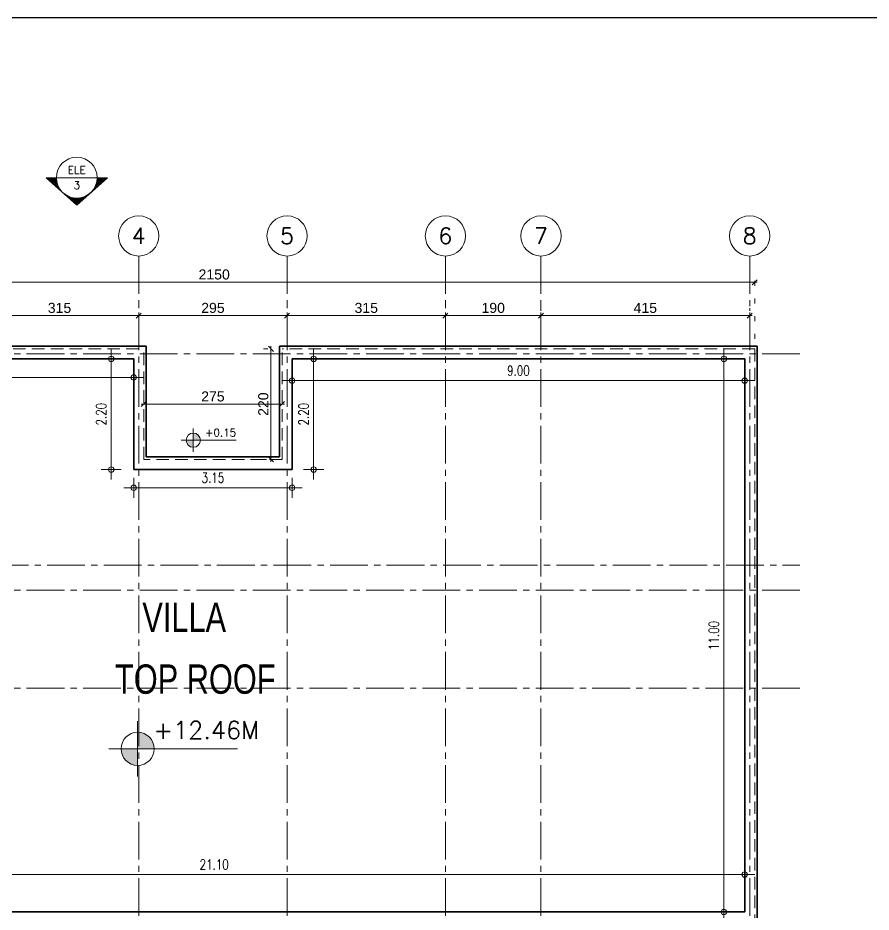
# Model space of a CAD drawing. Header units: millimetres. Extents: x -11627 to -10952, y 10244 to 10588.
# Drawn here: x -11176.28 to -11159.31, y 10461.22 to 10479.01 of the extents above; entities that cross this region are included whole.
import ezdxf
from ezdxf.enums import TextEntityAlignment as Align

# ---------------------------------------------------------------- set-up
doc = ezdxf.new("R2010")
doc.units = ezdxf.units.MM
doc.header["$PDMODE"] = 35
for name, pattern in [('DOT', [0.25, 0, -0.25]), ('GROUND FLOOR XREF - option 3$0$FATHER FR$0$CENTER2', [1.125, 0.75, -0.125, 0.125, -0.125]), ('HIDDEN', [0.375, 0.25, -0.125])]:
    doc.linetypes.add(name, pattern=pattern)
doc.layers.get('0').update_dxf_attribs({"lineweight": 5})
doc.layers.get('DEFPOINTS').update_dxf_attribs({"lineweight": 5})
for name, color, linetype, lineweight in [('A-AXIS LINE', 8, 'GROUND FLOOR XREF - option 3$0$FATHER FR$0$CENTER2', 0), ('A-AXIS TEXT', 54, 'Continuous', 9), ('A-GEN DIMS INTERNAL', 86, 'Continuous', 5), ('A-LEVEL TAG', 23, 'Continuous', 9), ('A-STAIR HIDDEN', 251, 'HIDDEN', 9), ('A-TEXT', 3, 'Continuous', 13), ('BORDER A1', 7, 'Continuous', 100), ('CIRCLE', 57, 'Continuous', 5), ('DIM IN', 191, 'Continuous', 5), ('STAIR', 34, 'Continuous', 5), ('SYMBOLS LEVEL', 233, 'Continuous', 5), ('Title Block', 7, 'Continuous', 0), ('WALLS', 4, 'Continuous', 35)]:
    doc.layers.add(name, color=color, linetype=linetype, lineweight=lineweight)
doc.layers.add('A-SECTION LINE', color=230, linetype='GROUND FLOOR XREF - option 3$0$FATHER FR$0$CENTER2')
doc.styles.add('Axis-Circle', font='ROMANS.shx', dxfattribs={"height": 0.4})
doc.styles.add('GROUND FLOOR XREF - option 3$0$STYLE1', font='arial.ttf', dxfattribs={"height": 0.2})
doc.styles.add('Section-Numbers', font='ROMANS.shx', dxfattribs={"height": 0.1875})
doc.styles.add('SIMPLEX', font='romans.shx', dxfattribs={"width": 0.75})
doc.styles.add('T20-200', font='ROMANS.SHX', dxfattribs={"height": 0.4})
doc.dimstyles.new('D100', dxfattribs={"dimtxt": 0.2, "dimasz": 0.1, "dimexe": 0.18, "dimexo": 0.0625, "dimgap": 0.1, "dimtad": 1, "dimzin": 0, "dimdsep": 46, "dimtxsty": 'SIMPLEX', "dimblk": 'DOT1', "dimcen": 0.1, "dimse1": 1, "dimse2": 1, "dimclrd": 256, "dimclre": 256, "dimclrt": 256, "dimadec": 0, "dimazin": 0, "dimtfac": 5, "dimtix": 1, "dimtmove": 2, "dimatfit": 3, "dimfxl": 1, "dimtolj": 1, "dimtzin": 0, "dimlwd": -1, "dimlwe": -1, "dimarcsym": 0})
doc.dimstyles.new('DIM 100', dxfattribs={"dimtxt": 0.2, "dimasz": 0.1, "dimexe": 0.15, "dimexo": 0.2, "dimgap": 0.05, "dimtad": 1, "dimdec": 0, "dimlfac": 100, "dimzin": 1, "dimdsep": 46, "dimtxsty": 'GROUND FLOOR XREF - option 3$0$STYLE1', "dimblk": 'OBLIQUE', "dimcen": 0.02, "dimdle": 0.05, "dimclrd": 256, "dimclre": 6, "dimclrt": 3, "dimadec": 1, "dimazin": 0, "dimtfac": 0.9, "dimtdec": 0, "dimtix": 1, "dimtofl": 0, "dimtmove": 2, "dimatfit": 3, "dimldrblk": 'ARCHTICK', "dimfxl": 1, "dimtolj": 1, "dimtzin": 12, "dimlwd": -1, "dimlwe": -1, "dimarcsym": 0})

# ---------------------------------------------------------------- blocks, each defined once
blk = doc.blocks.new('ADM FRAME-A2')
at = {"layer": 'BORDER A1', "lineweight": 25}
blk.add_lwpolyline([(-58.529, 2.457), (-11.557, 2.457), (-11.557, 40.943), (-58.529, 40.943)], close=True, dxfattribs=at)
blk = doc.blocks.new('_Oblique')
at = {"color": 0, "linetype": 'ByBlock', "lineweight": -2}
blk.add_line((-0.5, -0.5), (0.5, 0.5), dxfattribs=at)
blk = doc.blocks.new('*D77')
at = {"layer": 'A-GEN DIMS INTERNAL', "color": 6, "linetype": 'DOT', "transparency": 16777216}
for p, q in [((-11171.311, 10472.426), (-11171.399, 10472.426)), ((-11171.335, 10470.226), (-11171.399, 10470.226))]:
    blk.add_line(p, q, dxfattribs=at)
at = {"layer": 'A-GEN DIMS INTERNAL', "transparency": 16777216}
blk.add_line((-11171.249, 10472.476), (-11171.249, 10470.176), dxfattribs=at)
at = {"layer": 'DEFPOINTS', "color": 0, "transparency": 16777216}
for p in [(-11171.111, 10472.426), (-11171.249, 10470.226), (-11171.135, 10470.226)]:
    blk.add_point(p, dxfattribs=at)
at = {"layer": 'A-GEN DIMS INTERNAL', "transparency": 16777216, "xscale": 0.1, "yscale": 0.1, "zscale": 0.1}
for p, rotation in [((-11171.249, 10472.426), 90), ((-11171.249, 10470.226), 270)]:
    blk.add_blockref('_Oblique', p, dxfattribs=dict(at, rotation=rotation))
at = {"layer": 'A-GEN DIMS INTERNAL', "color": 3, "transparency": 16777216, "insert": (-11171.401, 10471.326), "char_height": 0.2, "attachment_point": 5, "rotation": 90, "style": 'GROUND FLOOR XREF - option 3$0$STYLE1'}
blk.add_mtext('\\A1;220', dxfattribs=at)
blk = doc.blocks.new('_ArchTick')
at = {"color": 0, "linetype": 'ByBlock', "const_width": 0.15}
blk.add_lwpolyline([(-0.5, -0.5), (0.5, 0.5)], dxfattribs=at)
blk = doc.blocks.new('*D78')
at = {"layer": 'A-GEN DIMS INTERNAL', "color": 6, "linetype": 'DOT', "transparency": 16777216}
for p, q in [((-11173.778, 10471.526), (-11173.778, 10471.476)), ((-11171.028, 10471.526), (-11171.028, 10471.476))]:
    blk.add_line(p, q, dxfattribs=at)
at = {"layer": 'A-GEN DIMS INTERNAL', "transparency": 16777216}
blk.add_line((-11170.978, 10471.326), (-11173.828, 10471.326), dxfattribs=at)
at = {"layer": 'DEFPOINTS', "color": 0, "transparency": 16777216}
for p in [(-11173.778, 10471.326), (-11173.778, 10471.326), (-11171.028, 10471.326)]:
    blk.add_point(p, dxfattribs=at)
at = {"layer": 'A-GEN DIMS INTERNAL', "transparency": 16777216, "xscale": 0.1, "yscale": 0.1, "zscale": 0.1, "rotation": 180}
blk.add_blockref('_Oblique', (-11173.778, 10471.326), dxfattribs=at)
at = {"layer": 'A-GEN DIMS INTERNAL', "transparency": 16777216, "xscale": 0.1, "yscale": 0.1, "zscale": 0.1}
blk.add_blockref('_Oblique', (-11171.028, 10471.326), dxfattribs=at)
at = {"layer": 'A-GEN DIMS INTERNAL', "color": 3, "transparency": 16777216, "insert": (-11172.403, 10471.478), "char_height": 0.2, "attachment_point": 5, "style": 'GROUND FLOOR XREF - option 3$0$STYLE1'}
blk.add_mtext('\\A1;275', dxfattribs=at)
blk = doc.blocks.new('DDW')
at = {"layer": 'SYMBOLS LEVEL'}
h = blk.add_hatch(color=256, dxfattribs=at)
edge = h.paths.add_edge_path()
edge.add_line((-11621.43, 10035.1153), (-11621.43, 10034.9745))
edge.add_line((-11621.43, 10034.9745), (-11621.2892, 10034.9745))
edge.add_arc((-11621.43, 10034.9745), 0.1408, 0, 90)
edge = h.paths.add_edge_path()
edge.add_line((-11621.43, 10034.8337), (-11621.43, 10034.9745))
edge.add_line((-11621.43, 10034.9745), (-11621.5709, 10034.9745))
edge.add_arc((-11621.43, 10034.9745), 0.1408, 180, 270)
for p, q in [((-11621.43, 10034.7402), (-11621.43, 10035.2088)), ((-11621.6737, 10034.9745), (-11620.5802, 10034.9745))]:
    blk.add_line(p, q, dxfattribs=at)
blk.add_circle((-11621.43, 10034.9745), 0.1408, dxfattribs=at)
blk = doc.blocks.new('Axis-Circle')
at = {"color": 0}
blk.add_circle((0, 0), 0.4, dxfattribs=at)
at = {"color": 4, "style": 'Axis-Circle'}
blk.add_attdef('NO', text='', height=0.32, dxfattribs=at).set_placement((0, 0), align=Align.MIDDLE_CENTER)
blk = doc.blocks.new('*D681')
at = {"layer": 'A-GEN DIMS INTERNAL', "transparency": 16777216}
blk.add_line((-11396.337, 10473.751), (-11374.737, 10473.751), dxfattribs=at)
at = {"layer": 'A-GEN DIMS INTERNAL', "color": 6, "linetype": 'DOT', "transparency": 16777216}
for p, q in [((-11396.287, 10472.626), (-11396.287, 10473.901)), ((-11374.787, 10472.626), (-11374.787, 10473.901))]:
    blk.add_line(p, q, dxfattribs=at)
at = {"layer": 'DEFPOINTS', "color": 0, "transparency": 16777216}
for p in [(-11374.787, 10473.751), (-11396.287, 10472.426), (-11374.787, 10472.426)]:
    blk.add_point(p, dxfattribs=at)
at = {"layer": 'A-GEN DIMS INTERNAL', "transparency": 16777216, "xscale": 0.1, "yscale": 0.1, "zscale": 0.1, "rotation": 180}
blk.add_blockref('_Oblique', (-11396.287, 10473.751), dxfattribs=at)
at = {"layer": 'A-GEN DIMS INTERNAL', "transparency": 16777216, "xscale": 0.1, "yscale": 0.1, "zscale": 0.1}
blk.add_blockref('_Oblique', (-11374.787, 10473.751), dxfattribs=at)
at = {"layer": 'A-GEN DIMS INTERNAL', "color": 3, "transparency": 16777216, "insert": (-11385.537, 10473.904), "char_height": 0.2, "attachment_point": 5, "style": 'GROUND FLOOR XREF - option 3$0$STYLE1'}
blk.add_mtext('\\A1;2150', dxfattribs=at)
blk = doc.blocks.new('*D682')
at = {"layer": 'A-GEN DIMS INTERNAL', "color": 6, "linetype": 'DOT', "transparency": 16777216}
for p, q in [((-11379.038, 10473.185), (-11379.038, 10473.237)), ((-11374.887, 10473.185), (-11374.887, 10473.237))]:
    blk.add_line(p, q, dxfattribs=at)
at = {"layer": 'A-GEN DIMS INTERNAL', "transparency": 16777216}
blk.add_line((-11374.837, 10473.087), (-11379.088, 10473.087), dxfattribs=at)
at = {"layer": 'DEFPOINTS', "color": 0, "transparency": 16777216}
for p in [(-11379.038, 10473.087), (-11379.038, 10472.985), (-11374.887, 10472.985)]:
    blk.add_point(p, dxfattribs=at)
at = {"layer": 'A-GEN DIMS INTERNAL', "transparency": 16777216, "xscale": 0.1, "yscale": 0.1, "zscale": 0.1, "rotation": 180}
blk.add_blockref('_Oblique', (-11379.038, 10473.087), dxfattribs=at)
at = {"layer": 'A-GEN DIMS INTERNAL', "transparency": 16777216, "xscale": 0.1, "yscale": 0.1, "zscale": 0.1}
blk.add_blockref('_Oblique', (-11374.887, 10473.087), dxfattribs=at)
at = {"layer": 'A-GEN DIMS INTERNAL', "color": 3, "transparency": 16777216, "insert": (-11376.963, 10473.239), "char_height": 0.2, "attachment_point": 5, "style": 'GROUND FLOOR XREF - option 3$0$STYLE1'}
blk.add_mtext('\\A1;415', dxfattribs=at)
blk = doc.blocks.new('*D683')
at = {"layer": 'A-GEN DIMS INTERNAL', "color": 6, "linetype": 'DOT', "transparency": 16777216}
for p, q in [((-11380.938, 10473.287), (-11380.938, 10473.237)), ((-11379.038, 10473.287), (-11379.038, 10473.237))]:
    blk.add_line(p, q, dxfattribs=at)
at = {"layer": 'A-GEN DIMS INTERNAL', "transparency": 16777216}
blk.add_line((-11378.988, 10473.087), (-11380.988, 10473.087), dxfattribs=at)
at = {"layer": 'DEFPOINTS', "color": 0, "transparency": 16777216}
for p in [(-11380.938, 10473.087), (-11380.938, 10473.087), (-11379.038, 10473.087)]:
    blk.add_point(p, dxfattribs=at)
at = {"layer": 'A-GEN DIMS INTERNAL', "transparency": 16777216, "xscale": 0.1, "yscale": 0.1, "zscale": 0.1, "rotation": 180}
blk.add_blockref('_Oblique', (-11380.938, 10473.087), dxfattribs=at)
at = {"layer": 'A-GEN DIMS INTERNAL', "transparency": 16777216, "xscale": 0.1, "yscale": 0.1, "zscale": 0.1}
blk.add_blockref('_Oblique', (-11379.038, 10473.087), dxfattribs=at)
at = {"layer": 'A-GEN DIMS INTERNAL', "color": 3, "transparency": 16777216, "insert": (-11379.988, 10473.239), "char_height": 0.2, "attachment_point": 5, "style": 'GROUND FLOOR XREF - option 3$0$STYLE1'}
blk.add_mtext('\\A1;190', dxfattribs=at)
blk = doc.blocks.new('*D684')
at = {"layer": 'A-GEN DIMS INTERNAL', "color": 6, "linetype": 'DOT', "transparency": 16777216}
for p, q in [((-11384.087, 10473.287), (-11384.087, 10473.237)), ((-11380.938, 10473.287), (-11380.938, 10473.237))]:
    blk.add_line(p, q, dxfattribs=at)
at = {"layer": 'A-GEN DIMS INTERNAL', "transparency": 16777216}
blk.add_line((-11380.888, 10473.087), (-11384.137, 10473.087), dxfattribs=at)
at = {"layer": 'DEFPOINTS', "color": 0, "transparency": 16777216}
for p in [(-11384.087, 10473.087), (-11384.087, 10473.087), (-11380.938, 10473.087)]:
    blk.add_point(p, dxfattribs=at)
at = {"layer": 'A-GEN DIMS INTERNAL', "transparency": 16777216, "xscale": 0.1, "yscale": 0.1, "zscale": 0.1, "rotation": 180}
blk.add_blockref('_Oblique', (-11384.087, 10473.087), dxfattribs=at)
at = {"layer": 'A-GEN DIMS INTERNAL', "transparency": 16777216, "xscale": 0.1, "yscale": 0.1, "zscale": 0.1}
blk.add_blockref('_Oblique', (-11380.938, 10473.087), dxfattribs=at)
at = {"layer": 'A-GEN DIMS INTERNAL', "color": 3, "transparency": 16777216, "insert": (-11382.513, 10473.239), "char_height": 0.2, "attachment_point": 5, "style": 'GROUND FLOOR XREF - option 3$0$STYLE1'}
blk.add_mtext('\\A1;315', dxfattribs=at)
blk = doc.blocks.new('*D685')
at = {"layer": 'A-GEN DIMS INTERNAL', "color": 6, "linetype": 'DOT', "transparency": 16777216}
for p, q in [((-11387.037, 10473.287), (-11387.037, 10473.237)), ((-11384.087, 10473.287), (-11384.087, 10473.237))]:
    blk.add_line(p, q, dxfattribs=at)
at = {"layer": 'A-GEN DIMS INTERNAL', "transparency": 16777216}
blk.add_line((-11384.037, 10473.087), (-11387.087, 10473.087), dxfattribs=at)
at = {"layer": 'DEFPOINTS', "color": 0, "transparency": 16777216}
for p in [(-11387.037, 10473.087), (-11387.037, 10473.087), (-11384.087, 10473.087)]:
    blk.add_point(p, dxfattribs=at)
at = {"layer": 'A-GEN DIMS INTERNAL', "transparency": 16777216, "xscale": 0.1, "yscale": 0.1, "zscale": 0.1, "rotation": 180}
blk.add_blockref('_Oblique', (-11387.037, 10473.087), dxfattribs=at)
at = {"layer": 'A-GEN DIMS INTERNAL', "transparency": 16777216, "xscale": 0.1, "yscale": 0.1, "zscale": 0.1}
blk.add_blockref('_Oblique', (-11384.087, 10473.087), dxfattribs=at)
at = {"layer": 'A-GEN DIMS INTERNAL', "color": 3, "transparency": 16777216, "insert": (-11385.562, 10473.239), "char_height": 0.2, "attachment_point": 5, "style": 'GROUND FLOOR XREF - option 3$0$STYLE1'}
blk.add_mtext('\\A1;295', dxfattribs=at)
blk = doc.blocks.new('*D686')
at = {"layer": 'A-GEN DIMS INTERNAL', "color": 6, "linetype": 'DOT', "transparency": 16777216}
for p, q in [((-11390.188, 10473.287), (-11390.188, 10473.237)), ((-11387.037, 10473.287), (-11387.037, 10473.237))]:
    blk.add_line(p, q, dxfattribs=at)
at = {"layer": 'A-GEN DIMS INTERNAL', "transparency": 16777216}
blk.add_line((-11386.987, 10473.087), (-11390.238, 10473.087), dxfattribs=at)
at = {"layer": 'DEFPOINTS', "color": 0, "transparency": 16777216}
for p in [(-11390.188, 10473.087), (-11390.188, 10473.087), (-11387.037, 10473.087)]:
    blk.add_point(p, dxfattribs=at)
at = {"layer": 'A-GEN DIMS INTERNAL', "transparency": 16777216, "xscale": 0.1, "yscale": 0.1, "zscale": 0.1, "rotation": 180}
blk.add_blockref('_Oblique', (-11390.188, 10473.087), dxfattribs=at)
at = {"layer": 'A-GEN DIMS INTERNAL', "transparency": 16777216, "xscale": 0.1, "yscale": 0.1, "zscale": 0.1}
blk.add_blockref('_Oblique', (-11387.037, 10473.087), dxfattribs=at)
at = {"layer": 'A-GEN DIMS INTERNAL', "color": 3, "transparency": 16777216, "insert": (-11388.613, 10473.239), "char_height": 0.2, "attachment_point": 5, "style": 'GROUND FLOOR XREF - option 3$0$STYLE1'}
blk.add_mtext('\\A1;315', dxfattribs=at)
blk = doc.blocks.new('DOT1')
at = {"color": 0}
for p, q in [((0, -2), (0, 2)), ((-2, 0), (2, 0))]:
    blk.add_line(p, q, dxfattribs=at)
blk.add_circle((0, 0), 0.54, dxfattribs=at)
blk = doc.blocks.new('*D103')
at = {"layer": 'DEFPOINTS', "color": 0, "transparency": 16777216}
for p in [(-11182.928, 10472.226), (-11173.978, 10472.226), (-11173.978, 10471.857)]:
    blk.add_point(p, dxfattribs=at)
at = {"layer": 'DIM IN', "transparency": 16777216}
blk.add_line((-11182.828, 10471.857), (-11174.078, 10471.857), dxfattribs=at)
at = {"layer": 'DIM IN', "transparency": 16777216, "xscale": 0.1, "yscale": 0.1, "zscale": 0.1, "rotation": 180}
blk.add_blockref('DOT1', (-11182.928, 10471.857), dxfattribs=at)
at = {"layer": 'DIM IN', "transparency": 16777216, "xscale": 0.1, "yscale": 0.1, "zscale": 0.1}
blk.add_blockref('DOT1', (-11173.978, 10471.857), dxfattribs=at)
at = {"layer": 'DIM IN', "transparency": 16777216, "insert": (-11178.453, 10472.057), "char_height": 0.2, "attachment_point": 5, "style": 'SIMPLEX'}
blk.add_mtext('\\A1;8.95', dxfattribs=at)
blk = doc.blocks.new('*D104')
at = {"layer": 'DEFPOINTS', "color": 0, "transparency": 16777216}
for p in [(-11174.426, 10472.226), (-11173.978, 10472.226), (-11173.978, 10470.026)]:
    blk.add_point(p, dxfattribs=at)
at = {"layer": 'DIM IN', "transparency": 16777216}
blk.add_line((-11174.426, 10470.126), (-11174.426, 10472.126), dxfattribs=at)
at = {"layer": 'DIM IN', "transparency": 16777216, "xscale": 0.1, "yscale": 0.1, "zscale": 0.1}
for p, rotation in [((-11174.426, 10472.226), 90), ((-11174.426, 10470.026), 270)]:
    blk.add_blockref('DOT1', p, dxfattribs=dict(at, rotation=rotation))
at = {"layer": 'DIM IN', "transparency": 16777216, "insert": (-11174.626, 10471.126), "char_height": 0.2, "attachment_point": 5, "rotation": 90, "style": 'SIMPLEX'}
blk.add_mtext('\\A1;2.20', dxfattribs=at)
blk = doc.blocks.new('*D105')
at = {"layer": 'DEFPOINTS', "color": 0, "transparency": 16777216}
for p in [(-11173.978, 10470.026), (-11170.828, 10470.026), (-11170.828, 10469.662)]:
    blk.add_point(p, dxfattribs=at)
at = {"layer": 'DIM IN', "transparency": 16777216}
blk.add_line((-11173.878, 10469.662), (-11170.928, 10469.662), dxfattribs=at)
at = {"layer": 'DIM IN', "transparency": 16777216, "xscale": 0.1, "yscale": 0.1, "zscale": 0.1, "rotation": 180}
blk.add_blockref('DOT1', (-11173.978, 10469.662), dxfattribs=at)
at = {"layer": 'DIM IN', "transparency": 16777216, "xscale": 0.1, "yscale": 0.1, "zscale": 0.1}
blk.add_blockref('DOT1', (-11170.828, 10469.662), dxfattribs=at)
at = {"layer": 'DIM IN', "transparency": 16777216, "insert": (-11172.403, 10469.862), "char_height": 0.2, "attachment_point": 5, "style": 'SIMPLEX'}
blk.add_mtext('\\A1;3.15', dxfattribs=at)
blk = doc.blocks.new('*D106')
at = {"layer": 'DEFPOINTS', "color": 0, "transparency": 16777216}
for p in [(-11170.828, 10472.226), (-11170.4, 10472.226), (-11170.828, 10470.026)]:
    blk.add_point(p, dxfattribs=at)
at = {"layer": 'DIM IN', "transparency": 16777216}
blk.add_line((-11170.4, 10470.126), (-11170.4, 10472.126), dxfattribs=at)
at = {"layer": 'DIM IN', "transparency": 16777216, "xscale": 0.1, "yscale": 0.1, "zscale": 0.1}
for p, rotation in [((-11170.4, 10472.226), 90), ((-11170.4, 10470.026), 270)]:
    blk.add_blockref('DOT1', p, dxfattribs=dict(at, rotation=rotation))
at = {"layer": 'DIM IN', "transparency": 16777216, "insert": (-11170.6, 10471.126), "char_height": 0.2, "attachment_point": 5, "rotation": 90, "style": 'SIMPLEX'}
blk.add_mtext('\\A1;2.20', dxfattribs=at)
blk = doc.blocks.new('*D107')
at = {"layer": 'DEFPOINTS', "color": 0, "transparency": 16777216}
for p in [(-11170.828, 10472.226), (-11161.828, 10472.226), (-11161.828, 10471.793)]:
    blk.add_point(p, dxfattribs=at)
at = {"layer": 'DIM IN', "transparency": 16777216}
blk.add_line((-11170.728, 10471.793), (-11161.928, 10471.793), dxfattribs=at)
at = {"layer": 'DIM IN', "transparency": 16777216, "xscale": 0.1, "yscale": 0.1, "zscale": 0.1, "rotation": 180}
blk.add_blockref('DOT1', (-11170.828, 10471.793), dxfattribs=at)
at = {"layer": 'DIM IN', "transparency": 16777216, "xscale": 0.1, "yscale": 0.1, "zscale": 0.1}
blk.add_blockref('DOT1', (-11161.828, 10471.793), dxfattribs=at)
at = {"layer": 'DIM IN', "transparency": 16777216, "insert": (-11166.328, 10471.993), "char_height": 0.2, "attachment_point": 5, "style": 'SIMPLEX'}
blk.add_mtext('\\A1;9.00', dxfattribs=at)
blk = doc.blocks.new('*D108')
at = {"layer": 'DEFPOINTS', "color": 0, "transparency": 16777216}
for p in [(-11161.828, 10472.226), (-11162.241, 10461.226), (-11161.828, 10461.226)]:
    blk.add_point(p, dxfattribs=at)
at = {"layer": 'DIM IN', "transparency": 16777216}
blk.add_line((-11162.241, 10472.126), (-11162.241, 10461.326), dxfattribs=at)
at = {"layer": 'DIM IN', "transparency": 16777216, "xscale": 0.1, "yscale": 0.1, "zscale": 0.1}
for p, rotation in [((-11162.241, 10472.226), 90), ((-11162.241, 10461.226), 270)]:
    blk.add_blockref('DOT1', p, dxfattribs=dict(at, rotation=rotation))
at = {"layer": 'DIM IN', "transparency": 16777216, "insert": (-11162.441, 10466.726), "char_height": 0.2, "attachment_point": 5, "rotation": 90, "style": 'SIMPLEX'}
blk.add_mtext('\\A1;11.00', dxfattribs=at)
blk = doc.blocks.new('*D109')
at = {"layer": 'DEFPOINTS', "color": 0, "transparency": 16777216}
for p in [(-11182.928, 10461.97), (-11182.928, 10461.226), (-11161.828, 10461.226)]:
    blk.add_point(p, dxfattribs=at)
at = {"layer": 'DIM IN', "transparency": 16777216}
blk.add_line((-11161.928, 10461.97), (-11182.828, 10461.97), dxfattribs=at)
at = {"layer": 'DIM IN', "transparency": 16777216, "xscale": 0.1, "yscale": 0.1, "zscale": 0.1, "rotation": 180}
blk.add_blockref('DOT1', (-11182.928, 10461.97), dxfattribs=at)
at = {"layer": 'DIM IN', "transparency": 16777216, "xscale": 0.1, "yscale": 0.1, "zscale": 0.1}
blk.add_blockref('DOT1', (-11161.828, 10461.97), dxfattribs=at)
at = {"layer": 'DIM IN', "transparency": 16777216, "insert": (-11172.378, 10462.17), "char_height": 0.2, "attachment_point": 5, "style": 'SIMPLEX'}
blk.add_mtext('\\A1;21.10', dxfattribs=at)
blk = doc.blocks.new('*X11')
at = {"color": 0}
for p, q in [((3.92, 7.81), (5.46, 9.35)), ((4.43, 7.97), (5.65, 9.19)), ((5.36, 8.08), (4.64, 8.8)), ((5.73, 8.06), (4.83, 8.96)), ((4.86, 8.04), (5.84, 9.02)), ((6.14, 8), (5.01, 9.13)), ((6.62, 7.87), (5.2, 9.3)), ((5.25, 8.07), (6.02, 8.85)), ((7.24, 7.61), (5.78, 9.07)), ((2.77, 7.13), (2.77, 7.13)), ((2.97, 7.28), (2.96, 7.29)), ((3.18, 7.43), (3.15, 7.46)), ((3.2, 7.44), (3.82, 8.07)), ((3.4, 7.56), (3.33, 7.63)), ((3.63, 7.68), (3.52, 7.79)), ((3.88, 7.79), (3.71, 7.96)), ((4.14, 7.88), (3.89, 8.13)), ((4.41, 7.96), (4.08, 8.3)), ((4.71, 8.02), (4.27, 8.46)), ((5.02, 8.06), (4.45, 8.63)), ((5.59, 8.07), (6.21, 8.68)), ((5.92, 8.04), (6.4, 8.52)), ((6.22, 7.98), (6.58, 8.35)), ((6.5, 7.91), (6.77, 8.18)), ((6.76, 7.82), (6.96, 8.02)), ((7.01, 7.72), (7.14, 7.85)), ((7.25, 7.6), (7.33, 7.68)), ((7.47, 7.47), (7.52, 7.52)), ((7.69, 7.33), (7.7, 7.35)), ((7.89, 7.18), (7.89, 7.18)), ((8.08, 7.02), (8.08, 7.02)), ((-0.17, 4.08), (2, 6.24)), ((0.19, 4.08), (1.63, 5.52)), ((1.4, 4.61), (0.72, 5.29)), ((1.45, 4.91), (0.91, 5.46)), ((1.52, 5.2), (1.09, 5.62)), ((1.61, 5.46), (1.28, 5.79)), ((1.71, 5.71), (1.47, 5.96)), ((1.83, 5.95), (1.65, 6.13)), ((1.96, 6.17), (1.84, 6.29)), ((2.1, 6.39), (2.03, 6.46)), ((2.25, 6.59), (2.21, 6.63)), ((2.41, 6.78), (2.4, 6.79)), ((2.59, 6.96), (2.59, 6.96)), ((8.25, 6.84), (8.26, 6.85)), ((8.42, 6.65), (8.45, 6.68)), ((8.58, 6.46), (8.64, 6.51)), ((8.72, 6.25), (8.82, 6.35)), ((8.85, 6.03), (9.01, 6.18)), ((10.77, 4.08), (8.89, 5.96)), ((8.98, 5.79), (9.2, 6.01)), ((9.08, 5.55), (9.38, 5.85)), ((11.13, 4.08), (9.13, 6.07)), ((10.42, 4.08), (9.16, 5.34)), ((9.17, 5.29), (9.57, 5.68)), ((9.25, 5.01), (9.76, 5.51)), ((9.31, 4.71), (9.94, 5.35)), ((-0.54, 4.08), (-0.59, 4.12)), ((-0.52, 4.08), (0.48, 5.07)), ((-0.19, 4.08), (-0.4, 4.29)), ((0.17, 4.08), (-0.21, 4.46)), ((0.52, 4.08), (-0.03, 4.62)), ((0.87, 4.08), (0.16, 4.79)), ((1.23, 4.08), (0.35, 4.96)), ((1.37, 4.29), (0.53, 5.12)), ((0.54, 4.08), (1.47, 5.01)), ((0.89, 4.08), (1.39, 4.58)), ((1.25, 4.08), (1.36, 4.19)), ((10.07, 4.08), (9.29, 4.86)), ((9.35, 4.4), (10.13, 5.18)), ((9.71, 4.08), (9.35, 4.44)), ((9.38, 4.08), (10.32, 5.01)), ((9.73, 4.08), (10.5, 4.85)), ((10.09, 4.08), (10.69, 4.68)), ((10.44, 4.08), (10.88, 4.51)), ((10.79, 4.08), (11.06, 4.34)), ((11.15, 4.08), (11.25, 4.18))]:
    blk.add_line(p, q, dxfattribs=at)
blk = doc.blocks.new('Section-Up')
at = {"color": 0}
for p, q in [((-0.6, 0), (0, 0.537)), ((0.6, 0), (0, 0.537)), ((-0.6, 0), (0.6, 0))]:
    blk.add_line(p, q, dxfattribs=at)
blk.add_circle((0, 0), 0.4, dxfattribs=at)
at = {"color": 0, "xscale": 0.1, "yscale": 0.1, "zscale": 0.1}
blk.add_blockref('*X11', (-0.536, -0.408), dxfattribs=at)
at = {"color": 0, "style": 'Section-Numbers'}
for tag, p in [('00', (0, 0.147)), ('0000', (0, -0.147))]:
    blk.add_attdef(tag, text='', height=0.15, dxfattribs=at).set_placement(p, align=Align.MIDDLE_CENTER)
blk = doc.blocks.new('1220')
at = {"layer": 'CIRCLE'}
ref = blk.add_blockref('Section-Up', (-11261.25, 10205.58), dxfattribs=dict(at, xscale=-1.016, yscale=1.016, zscale=1.016, rotation=180))
ref.add_attrib('00', '3', dxfattribs={"layer": '0', "color": 0, "height": 0.152, "style": 'Section-Numbers'}).set_placement((-11261.25, 10205.43), align=Align.MIDDLE_CENTER)
ref.add_attrib('0000', 'ELE', dxfattribs={"layer": '0', "color": 0, "height": 0.1524, "style": 'Section-Numbers'}).set_placement((-11261.25, 10205.73), align=Align.MIDDLE_CENTER)
blk = doc.blocks.new('TGTGTGTGTGTGTG')
at = {"layer": 'A-AXIS LINE'}
for p, q in [((-11387.037, 10474.272), (-11387.037, 10449.612)), ((-11384.087, 10474.272), (-11384.087, 10449.612)), ((-11380.938, 10474.272), (-11380.938, 10449.612)), ((-11379.038, 10474.272), (-11379.038, 10449.612)), ((-11374.887, 10474.272), (-11374.887, 10449.612)), ((-11398.267, 10472.326), (-11373.892, 10472.326)), ((-11397.857, 10468.126), (-11373.892, 10468.126)), ((-11398.267, 10467.626), (-11373.892, 10467.626)), ((-11398.267, 10465.676), (-11373.892, 10465.676))]:
    blk.add_line(p, q, dxfattribs=at)
at = {"layer": 'A-AXIS TEXT'}
ref = blk.add_blockref('Axis-Circle', (-11387.037, 10474.672), dxfattribs=at)
ref.add_attrib('NO', '4', dxfattribs={"layer": '0', "color": 30, "height": 0.32, "style": 'Axis-Circle'}).set_placement((-11387.037, 10474.672), align=Align.MIDDLE_CENTER)
ref = blk.add_blockref('Axis-Circle', (-11384.087, 10474.672), dxfattribs=at)
ref.add_attrib('NO', '5', dxfattribs={"layer": '0', "color": 30, "height": 0.32, "style": 'Axis-Circle'}).set_placement((-11384.087, 10474.672), align=Align.MIDDLE_CENTER)
ref = blk.add_blockref('Axis-Circle', (-11380.938, 10474.672), dxfattribs=at)
ref.add_attrib('NO', '6', dxfattribs={"layer": '0', "color": 30, "height": 0.32, "style": 'Axis-Circle'}).set_placement((-11380.938, 10474.672), align=Align.MIDDLE_CENTER)
ref = blk.add_blockref('Axis-Circle', (-11379.038, 10474.672), dxfattribs=at)
ref.add_attrib('NO', '7', dxfattribs={"layer": '0', "color": 30, "height": 0.32, "style": 'Axis-Circle'}).set_placement((-11379.038, 10474.672), align=Align.MIDDLE_CENTER)
ref = blk.add_blockref('Axis-Circle', (-11374.887, 10474.672), dxfattribs=at)
ref.add_attrib('NO', '8', dxfattribs={"layer": '0', "color": 30, "height": 0.32, "style": 'Axis-Circle'}).set_placement((-11374.887, 10474.672), align=Align.MIDDLE_CENTER)
at = {"layer": 'A-GEN DIMS INTERNAL'}
for base, p1, p2, picture, middle in [((-11374.787, 10473.751), (-11396.287, 10472.426), (-11374.787, 10472.426), '*D681', (-11385.537, 10473.904)), ((-11390.188, 10473.087), (-11387.037, 10473.087), (-11390.188, 10473.087), '*D686', (-11388.613, 10473.239)), ((-11387.037, 10473.087), (-11384.087, 10473.087), (-11387.037, 10473.087), '*D685', (-11385.562, 10473.239)), ((-11384.087, 10473.087), (-11380.938, 10473.087), (-11384.087, 10473.087), '*D684', (-11382.513, 10473.239)), ((-11380.938, 10473.087), (-11379.038, 10473.087), (-11380.938, 10473.087), '*D683', (-11379.988, 10473.239)), ((-11379.038, 10473.087), (-11374.887, 10472.985), (-11379.038, 10472.985), '*D682', (-11376.963, 10473.239))]:
    dim = blk.add_linear_dim(base=base, p1=p1, p2=p2, dimstyle='DIM 100', dxfattribs=at)
    dim.commit()
    dim.dimension.update_dxf_attribs({"geometry": picture, "text_midpoint": middle})

msp = doc.modelspace()

# ---------------------------------------------------------------- linework, layer by layer
at = {"layer": 'A-STAIR HIDDEN'}
for p, q in [((-11183.128, 10472.426), (-11173.778, 10472.426)), ((-11173.778, 10470.226), (-11173.778, 10472.426)), ((-11161.628, 10472.426), (-11171.028, 10472.426)), ((-11171.028, 10470.226), (-11171.028, 10472.426)), ((-11161.628, 10472.426), (-11161.628, 10461.026)), ((-11171.028, 10470.226), (-11173.778, 10470.226))]:
    msp.add_line(p, q, dxfattribs=at)
at = {"layer": 'WALLS'}
for p, q in [((-11183.178, 10472.476), (-11173.728, 10472.476)), ((-11173.728, 10470.276), (-11173.728, 10472.476)), ((-11171.078, 10470.276), (-11171.078, 10472.476)), ((-11161.578, 10472.476), (-11171.078, 10472.476)), ((-11161.578, 10472.476), (-11161.578, 10460.976)), ((-11182.928, 10472.226), (-11173.978, 10472.226)), ((-11173.978, 10472.226), (-11173.978, 10470.026)), ((-11161.828, 10472.226), (-11170.828, 10472.226)), ((-11170.828, 10472.226), (-11170.828, 10470.026)), ((-11161.828, 10472.226), (-11161.828, 10461.226)), ((-11171.078, 10470.276), (-11173.728, 10470.276)), ((-11170.828, 10470.026), (-11173.978, 10470.026)), ((-11182.928, 10461.226), (-11161.828, 10461.226))]:
    msp.add_line(p, q, dxfattribs=at)

# ---------------------------------------------------------------- block references
at = {"layer": 'A-LEVEL TAG', "ltscale": 0.3, "xscale": 2.339672801964837, "yscale": 2.339672801964837, "zscale": 2.339672801964837}
msp.add_blockref('DDW', (16016.443, -13014.087), dxfattribs=at)
at = {"layer": 'A-SECTION LINE'}
msp.add_blockref('1220', (86.139, 270.25), dxfattribs=at)
at = {"layer": 'DIM IN'}
msp.add_blockref('TGTGTGTGTGTGTG', (213.159, 0), dxfattribs=at)
at = {"layer": 'STAIR', "ltscale": 0.3}
msp.add_blockref('DDW', (448.636, 435.635), dxfattribs=at)
at = {"layer": 'Title Block'}
msp.add_blockref('ADM FRAME-A2', (-11134.914, 10438.065), dxfattribs=at)

# ---------------------------------------------------------------- texts
at = {"layer": 'A-LEVEL TAG', "insert": (-11173.587, 10465.018), "char_height": 0.351, "width": 2.7315, "attachment_point": 1, "style": 'T20-200'}
msp.add_mtext('+12.46M', dxfattribs=at)
at = {"layer": 'A-TEXT', "style": 'GROUND FLOOR XREF - option 3$0$STYLE1', "width": 0.75}
for s, p in [('VILLA', (-11173.807, 10466.794)), ('TOP ROOF ', (-11174.351, 10465.566))]:
    msp.add_text(s, height=0.5836, dxfattribs=at).set_placement(p)
at = {"layer": 'SYMBOLS LEVEL', "insert": (-11172.56, 10470.835), "char_height": 0.15, "width": 0.6675, "attachment_point": 1, "style": 'T20-200'}
msp.add_mtext('+0.15', dxfattribs=at)

# ---------------------------------------------------------------- dimensions: what is measured, and where the dimension line sits
at = {"layer": 'A-GEN DIMS INTERNAL'}
dim = msp.add_linear_dim(base=(-11171.249, 10470.226), p1=(-11171.111, 10472.426), p2=(-11171.135, 10470.226), angle=270, dimstyle='DIM 100', dxfattribs=at)
dim.commit()
dim.dimension.update_dxf_attribs({"geometry": '*D77', "text_midpoint": (-11171.401, 10471.326)})
dim = msp.add_linear_dim(base=(-11173.778, 10471.326), p1=(-11171.028, 10471.326), p2=(-11173.778, 10471.326), dimstyle='DIM 100', dxfattribs=at)
dim.commit()
dim.dimension.update_dxf_attribs({"geometry": '*D78', "text_midpoint": (-11172.403, 10471.478)})
at = {"layer": 'DIM IN'}
for base, p1, p2, picture, middle in [((-11174.426, 10472.226), (-11173.978, 10470.026), (-11173.978, 10472.226), '*D104', (-11174.626, 10471.126)), ((-11170.4, 10472.226), (-11170.828, 10470.026), (-11170.828, 10472.226), '*D106', (-11170.6, 10471.126)), ((-11162.241, 10461.226), (-11161.828, 10472.226), (-11161.828, 10461.226), '*D108', (-11162.441, 10466.726))]:
    dim = msp.add_linear_dim(base=base, p1=p1, p2=p2, angle=90, dimstyle='D100', dxfattribs=at)
    dim.commit()
    dim.dimension.update_dxf_attribs({"geometry": picture, "text_midpoint": middle})
for base, p1, p2, picture, middle in [((-11173.978, 10471.857), (-11182.928, 10472.226), (-11173.978, 10472.226), '*D103', (-11178.453, 10472.057)), ((-11161.828, 10471.793), (-11170.828, 10472.226), (-11161.828, 10472.226), '*D107', (-11166.328, 10471.993)), ((-11170.828, 10469.662), (-11173.978, 10470.026), (-11170.828, 10470.026), '*D105', (-11172.403, 10469.862)), ((-11182.928, 10461.97), (-11161.828, 10461.226), (-11182.928, 10461.226), '*D109', (-11172.378, 10462.17))]:
    dim = msp.add_linear_dim(base=base, p1=p1, p2=p2, dimstyle='D100', dxfattribs=at)
    dim.commit()
    dim.dimension.update_dxf_attribs({"geometry": picture, "text_midpoint": middle})

doc.saveas('drawing.dxf')
